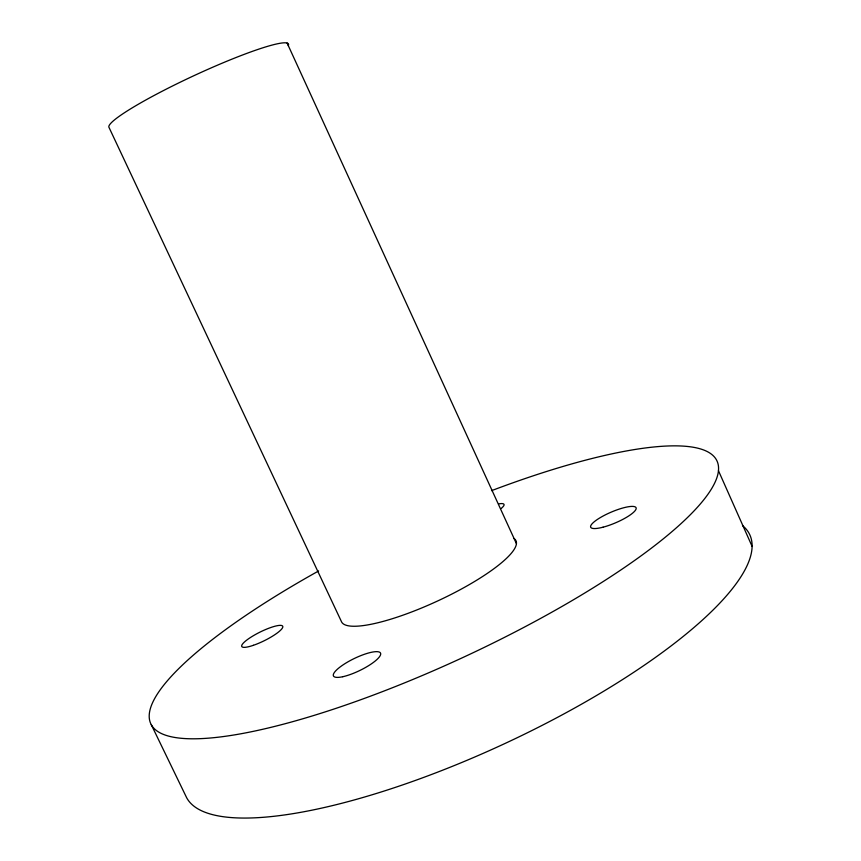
<?xml version="1.0" encoding="UTF-8"?>
<svg xmlns="http://www.w3.org/2000/svg" width="861" height="861" viewBox="0 0 861 861"><rect width="100%" height="100%" fill="white"/><g stroke="black" fill="none" stroke-linecap="round" stroke-linejoin="round"><path stroke-width="1.29" d="M151.256 724.639L186.6 797.62A310.767 86.251 -24.9 0 0 524.909 733.981A310.767 86.251 -24.9 0 0 742.505 525.576M287.111 43.05L516.428 543.646M718.451 470.687L752.105 546.391M491.556 490.652A312.091 71.334 -24.9 0 1 680.836 523.8A312.091 71.334 -24.9 0 1 222.429 736.682A312.091 71.334 -24.9 0 1 318.624 570.961M514.028 538.534A96.184 21.622 -24.9 0 1 444.211 597.857A96.184 21.622 -24.9 0 1 341.645 622.029L108.895 127.18A98.95 11.042 -24.9 0 1 200.613 72.615A98.95 11.042 -24.9 0 1 288.263 45.698M498.971 503.846A20.868 4.197 -24.3 0 1 501.167 508.464M603.055 527.19A24.678 5.769 -23.2 0 0 636.161 508.012A24.678 5.769 -23.2 0 0 600.978 517.213A24.678 5.769 -23.2 0 0 603.055 527.19M253.382 645.309A22.838 4.8 -26.3 0 0 282.774 626.377A22.838 4.8 -26.3 0 0 250.583 637.42A22.838 4.8 -26.3 0 0 253.382 645.309M342.796 676.714A26.164 6.597 -25.9 0 0 380.53 654.855A26.164 6.597 -25.9 0 0 347.586 662.055A26.164 6.597 -25.9 0 0 342.796 676.714"/></g></svg>
